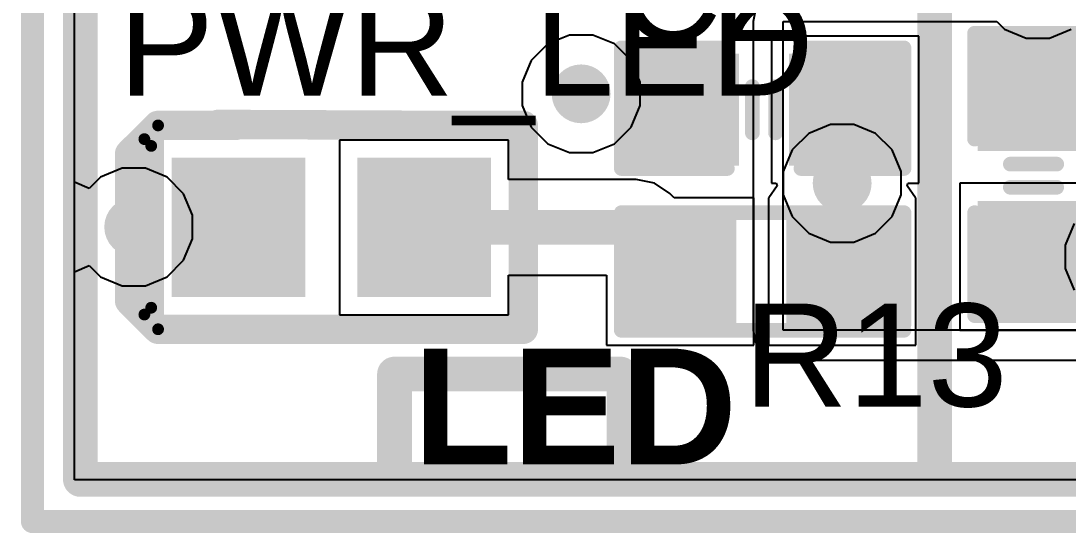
# Model space of a CAD drawing. Header units: inches. Extents: x -1 to 1.07, y -0.9 to 1.08.
# Drawn here: x -0.9989 to -0.6433, y -0.8989 to -0.7248 of the extents above; entities that cross this region are included whole.
import ezdxf

# ---------------------------------------------------------------- set-up
doc = ezdxf.new("R2010")
doc.units = ezdxf.units.IN
doc.header["$MEASUREMENT"] = 0
for name, color, linetype in [('BottomLayer', 5, 'Continuous'), ('KeepOutLayer', 6, 'Continuous'), ('MidLayer1', 16, 'Continuous'), ('MidLayer2', 76, 'Continuous'), ('TopLayer', 1, 'Continuous'), ('TopOverlay', 2, 'Continuous'), ('TopPaste', 8, 'Continuous'), ('TopSolder', 216, 'Continuous'), ('ViaHoleLayer', 16, 'Continuous')]:
    doc.layers.add(name, color=color, linetype=linetype)
doc.styles.add('Arial', font='', dxfattribs={"height": 0.2})
doc.styles.add('Arial_Bold', font='', dxfattribs={"height": 0.2})
doc.styles.get('Arial').set_extended_font_data('Arial')
doc.styles.get('Arial_Bold').set_extended_font_data('Arial', bold=True)

# ---------------------------------------------------------------- blocks, each defined once
blk = doc.blocks.new('R0603_S_53')
at = {"layer": 'TopLayer'}
for points in [[(-0.015, 0.015), (0.015, 0.015), (0.015, -0.015), (-0.015, -0.015)], [(0.04, 0.015), (0.07, 0.015), (0.07, -0.015), (0.04, -0.015)]]:
    blk.add_hatch(color=1, dxfattribs=at).paths.add_polyline_path(points)
at = {"layer": 'TopPaste'}
for points in [[(-0.015, 0.015), (0.015, 0.015), (0.015, -0.015), (-0.015, -0.015)], [(0.04, 0.015), (0.07, 0.015), (0.07, -0.015), (0.04, -0.015)]]:
    blk.add_hatch(color=8, dxfattribs=at).paths.add_polyline_path(points)
at = {"layer": 'TopSolder'}
for points in [[(-0.019, 0.019), (0.019, 0.019), (0.019, -0.019), (-0.019, -0.019)], [(0.036, 0.019), (0.074, 0.019), (0.074, -0.019), (0.036, -0.019)]]:
    blk.add_hatch(color=216, dxfattribs=at).paths.add_polyline_path(points)
at = {"layer": 'TopOverlay'}
for points in [[(0.075, 0.02, 0.005, 0.005, 0), (-0.021, 0.02, 0.005, 0.005, 0)], [(0.075, 0.02, 0.005, 0.005, 0), (0.075, -0.01, 0.005, 0.005, 0)], [(-0.021, 0.018, 0.005, 0.005, 0), (-0.021, -0.009, 0.005, 0.005, 0)], [(-0.021, -0.02, 0.005, 0.005, 0), (-0.021, -0.009, 0.005, 0.005, 0)], [(0.075, -0.01, 0.005, 0.005, 0), (0.075, -0.02, 0.005, 0.005, 0)], [(0.075, -0.02, 0.005, 0.005, 0), (-0.021, -0.02, 0.005, 0.005, 0)]]:
    blk.add_lwpolyline(points, format="xyseb", dxfattribs=at)
for points in [[(-0.02225, 0.02, 0.0025, 0.0025, 1), (-0.01975, 0.02, 0.0025, 0.0025, 1)], [(0.07375, 0.02, 0.0025, 0.0025, 1), (0.07625, 0.02, 0.0025, 0.0025, 1)], [(0.07375, 0.02, 0.0025, 0.0025, 1), (0.07625, 0.02, 0.0025, 0.0025, 1)], [(-0.02225, 0.018, 0.0025, 0.0025, 1), (-0.01975, 0.018, 0.0025, 0.0025, 1)], [(-0.02225, -0.009, 0.0025, 0.0025, 1), (-0.01975, -0.009, 0.0025, 0.0025, 1)], [(-0.02225, -0.009, 0.0025, 0.0025, 1), (-0.01975, -0.009, 0.0025, 0.0025, 1)], [(0.07375, -0.01, 0.0025, 0.0025, 1), (0.07625, -0.01, 0.0025, 0.0025, 1)], [(0.07375, -0.01, 0.0025, 0.0025, 1), (0.07625, -0.01, 0.0025, 0.0025, 1)], [(-0.02225, -0.02, 0.0025, 0.0025, 1), (-0.01975, -0.02, 0.0025, 0.0025, 1)], [(-0.02225, -0.02, 0.0025, 0.0025, 1), (-0.01975, -0.02, 0.0025, 0.0025, 1)], [(0.07375, -0.02, 0.0025, 0.0025, 1), (0.07625, -0.02, 0.0025, 0.0025, 1)], [(0.07375, -0.02, 0.0025, 0.0025, 1), (0.07625, -0.02, 0.0025, 0.0025, 1)]]:
    blk.add_lwpolyline(points, format="xyseb", close=True, dxfattribs=at)
blk = doc.blocks.new('LED0603_70')
at = {"layer": 'TopLayer'}
for points in [[(-0.0137, 0.01968), (0.0237, 0.01968), (0.0237, -0.01969), (-0.0137, -0.01969)], [(0.04929, 0.01968), (0.08669, 0.01968), (0.08669, -0.01969), (0.04929, -0.01969)]]:
    blk.add_hatch(color=1, dxfattribs=at).paths.add_polyline_path(points)
at = {"layer": 'TopPaste'}
for points in [[(-0.0137, 0.01968), (0.0237, 0.01968), (0.0237, -0.01969), (-0.0137, -0.01969)], [(0.04929, 0.01968), (0.08669, 0.01968), (0.08669, -0.01969), (0.04929, -0.01969)]]:
    blk.add_hatch(color=8, dxfattribs=at).paths.add_polyline_path(points)
at = {"layer": 'TopSolder'}
for points in [[(-0.0177, 0.02368), (0.0277, 0.02368), (0.0277, -0.02369), (-0.0177, -0.02369)], [(0.04529, 0.02368), (0.09069, 0.02368), (0.09069, -0.02369), (0.04529, -0.02369)]]:
    blk.add_hatch(color=216, dxfattribs=at).paths.add_polyline_path(points)
at = {"layer": 'TopOverlay'}
for points in [[(-0.02055, 0.03465, 0.01, 0.01, 0), (-0.0287, 0.03465, 0.01, 0.01, 0)], [(-0.0287, 0.03465, 0.01, 0.01, 0), (-0.0287, -0.03465, 0.01, 0.01, 0)], [(0.07, 0.03465, 0.01, 0.01, 0), (-0.02055, 0.03465, 0.01, 0.01, 0)], [(0.09535, 0.03465, 0.01, 0.01, 0), (0.06909, 0.03465, 0.01, 0.01, 0)], [(0.105, 0.025, 0.01, 0.01, 0), (0.09535, 0.03465, 0.01, 0.01, 0)], [(0.09535, 0.03465, 0.004, 0.004, 0), (0.09535, -0.03465, 0.004, 0.004, 0)], [(0.1, 0.02965, 0.004, 0.004, 0), (0.09768, 0.02732, 0.004, 0.004, 0)], [(0.09768, -0.02768, 0.004, 0.004, 0), (0.09768, 0.02732, 0.004, 0.004, 0)], [(0.1, 0.02965, 0.004, 0.004, 0), (0.1, -0.03, 0.004, 0.004, 0)], [(0.105, 0.025, 0.01, 0.01, 0), (0.105, -0.025, 0.01, 0.01, 0)], [(0.105, -0.025, 0.01, 0.01, 0), (0.09535, -0.03465, 0.01, 0.01, 0)], [(0.1, -0.03, 0.004, 0.004, 0), (0.09535, -0.03465, 0.004, 0.004, 0)], [(-0.02055, -0.03465, 0.01, 0.01, 0), (-0.0287, -0.03465, 0.01, 0.01, 0)], [(-0.00425, -0.03465, 0.01, 0.01, 0), (-0.02055, -0.03465, 0.01, 0.01, 0)], [(0.075, -0.035, 0.01, 0.01, 0), (-0.00425, -0.03465, 0.01, 0.01, 0)], [(0.09535, -0.03465, 0.01, 0.01, 0), (0.06909, -0.03465, 0.01, 0.01, 0)]]:
    blk.add_lwpolyline(points, format="xyseb", dxfattribs=at)
for points in [[(-0.0312, 0.03465, 0.005, 0.005, 1), (-0.0262, 0.03465, 0.005, 0.005, 1)], [(-0.0312, 0.03465, 0.005, 0.005, 1), (-0.0262, 0.03465, 0.005, 0.005, 1)], [(-0.02305, 0.03465, 0.005, 0.005, 1), (-0.01805, 0.03465, 0.005, 0.005, 1)], [(-0.02305, 0.03465, 0.005, 0.005, 1), (-0.01805, 0.03465, 0.005, 0.005, 1)], [(0.06659, 0.03465, 0.005, 0.005, 1), (0.07159, 0.03465, 0.005, 0.005, 1)], [(0.0675, 0.03465, 0.005, 0.005, 1), (0.0725, 0.03465, 0.005, 0.005, 1)], [(0.09285, 0.03465, 0.005, 0.005, 1), (0.09785, 0.03465, 0.005, 0.005, 1)], [(0.09285, 0.03465, 0.005, 0.005, 1), (0.09785, 0.03465, 0.005, 0.005, 1)], [(0.09435, 0.03465, 0.002, 0.002, 1), (0.09635, 0.03465, 0.002, 0.002, 1)], [(0.09668, 0.02732, 0.002, 0.002, 1), (0.09868, 0.02732, 0.002, 0.002, 1)], [(0.09668, 0.02732, 0.002, 0.002, 1), (0.09868, 0.02732, 0.002, 0.002, 1)], [(0.099, 0.02965, 0.002, 0.002, 1), (0.101, 0.02965, 0.002, 0.002, 1)], [(0.099, 0.02965, 0.002, 0.002, 1), (0.101, 0.02965, 0.002, 0.002, 1)], [(0.1025, 0.025, 0.005, 0.005, 1), (0.1075, 0.025, 0.005, 0.005, 1)], [(0.1025, 0.025, 0.005, 0.005, 1), (0.1075, 0.025, 0.005, 0.005, 1)], [(0.1025, -0.025, 0.005, 0.005, 1), (0.1075, -0.025, 0.005, 0.005, 1)], [(0.1025, -0.025, 0.005, 0.005, 1), (0.1075, -0.025, 0.005, 0.005, 1)], [(0.09668, -0.02768, 0.002, 0.002, 1), (0.09868, -0.02768, 0.002, 0.002, 1)], [(0.099, -0.03, 0.002, 0.002, 1), (0.101, -0.03, 0.002, 0.002, 1)], [(0.099, -0.03, 0.002, 0.002, 1), (0.101, -0.03, 0.002, 0.002, 1)], [(-0.0312, -0.03465, 0.005, 0.005, 1), (-0.0262, -0.03465, 0.005, 0.005, 1)], [(-0.0312, -0.03465, 0.005, 0.005, 1), (-0.0262, -0.03465, 0.005, 0.005, 1)], [(-0.02305, -0.03465, 0.005, 0.005, 1), (-0.01805, -0.03465, 0.005, 0.005, 1)], [(-0.02305, -0.03465, 0.005, 0.005, 1), (-0.01805, -0.03465, 0.005, 0.005, 1)], [(-0.00675, -0.03465, 0.005, 0.005, 1), (-0.00175, -0.03465, 0.005, 0.005, 1)], [(-0.00675, -0.03465, 0.005, 0.005, 1), (-0.00175, -0.03465, 0.005, 0.005, 1)], [(0.06659, -0.03465, 0.005, 0.005, 1), (0.07159, -0.03465, 0.005, 0.005, 1)], [(0.0725, -0.035, 0.005, 0.005, 1), (0.0775, -0.035, 0.005, 0.005, 1)], [(0.09285, -0.03465, 0.005, 0.005, 1), (0.09785, -0.03465, 0.005, 0.005, 1)], [(0.09285, -0.03465, 0.005, 0.005, 1), (0.09785, -0.03465, 0.005, 0.005, 1)], [(0.09435, -0.03465, 0.002, 0.002, 1), (0.09635, -0.03465, 0.002, 0.002, 1)], [(0.09435, -0.03465, 0.002, 0.002, 1), (0.09635, -0.03465, 0.002, 0.002, 1)]]:
    blk.add_lwpolyline(points, format="xyseb", close=True, dxfattribs=at)
blk = doc.blocks.new('C0603_S_115')
at = {"layer": 'TopLayer'}
for points in [[(-0.015, 0.015), (0.015, 0.015), (0.015, -0.015), (-0.015, -0.015)], [(0.04, 0.015), (0.07, 0.015), (0.07, -0.015), (0.04, -0.015)]]:
    blk.add_hatch(color=1, dxfattribs=at).paths.add_polyline_path(points)
at = {"layer": 'TopPaste'}
for points in [[(-0.015, 0.015), (0.015, 0.015), (0.015, -0.015), (-0.015, -0.015)], [(0.04, 0.015), (0.07, 0.015), (0.07, -0.015), (0.04, -0.015)]]:
    blk.add_hatch(color=8, dxfattribs=at).paths.add_polyline_path(points)
at = {"layer": 'TopSolder'}
for points in [[(-0.019, 0.019), (0.019, 0.019), (0.019, -0.019), (-0.019, -0.019)], [(0.036, 0.019), (0.074, 0.019), (0.074, -0.019), (0.036, -0.019)]]:
    blk.add_hatch(color=216, dxfattribs=at).paths.add_polyline_path(points)
at = {"layer": 'TopOverlay'}
for points in [[(-0.02, 0.02, 0.005, 0.005, 0), (0.015, 0.02, 0.005, 0.005, 0)], [(-0.02, 0.02, 0.005, 0.005, 0), (-0.02, -0.01, 0.005, 0.005, 0)], [(0.04, 0.02, 0.005, 0.005, 0), (0.076, 0.02, 0.005, 0.005, 0)], [(0.076, 0.02, 0.005, 0.005, 0), (0.076, -0.011, 0.005, 0.005, 0)], [(0.02362, 0.00787, 0.005, 0.005, 0), (0.02362, -0.00787, 0.005, 0.005, 0)], [(0.0315, 0.00787, 0.005, 0.005, 0), (0.0315, -0.00787, 0.005, 0.005, 0)], [(-0.02, -0.01, 0.005, 0.005, 0), (-0.02, -0.021, 0.005, 0.005, 0)], [(0.076, -0.011, 0.005, 0.005, 0), (0.076, -0.021, 0.005, 0.005, 0)], [(0.014, -0.021, 0.005, 0.005, 0), (-0.02, -0.021, 0.005, 0.005, 0)], [(0.041, -0.021, 0.005, 0.005, 0), (0.076, -0.021, 0.005, 0.005, 0)]]:
    blk.add_lwpolyline(points, format="xyseb", dxfattribs=at)
for points in [[(-0.02125, 0.02, 0.0025, 0.0025, 1), (-0.01875, 0.02, 0.0025, 0.0025, 1)], [(-0.02125, 0.02, 0.0025, 0.0025, 1), (-0.01875, 0.02, 0.0025, 0.0025, 1)], [(0.01375, 0.02, 0.0025, 0.0025, 1), (0.01625, 0.02, 0.0025, 0.0025, 1)], [(0.03875, 0.02, 0.0025, 0.0025, 1), (0.04125, 0.02, 0.0025, 0.0025, 1)], [(0.07475, 0.02, 0.0025, 0.0025, 1), (0.07725, 0.02, 0.0025, 0.0025, 1)], [(0.07475, 0.02, 0.0025, 0.0025, 1), (0.07725, 0.02, 0.0025, 0.0025, 1)], [(0.02237, 0.00787, 0.0025, 0.0025, 1), (0.02487, 0.00787, 0.0025, 0.0025, 1)], [(0.03025, 0.00787, 0.0025, 0.0025, 1), (0.03275, 0.00787, 0.0025, 0.0025, 1)], [(0.02237, -0.00787, 0.0025, 0.0025, 1), (0.02487, -0.00787, 0.0025, 0.0025, 1)], [(0.03025, -0.00787, 0.0025, 0.0025, 1), (0.03275, -0.00787, 0.0025, 0.0025, 1)], [(-0.02125, -0.01, 0.0025, 0.0025, 1), (-0.01875, -0.01, 0.0025, 0.0025, 1)], [(-0.02125, -0.01, 0.0025, 0.0025, 1), (-0.01875, -0.01, 0.0025, 0.0025, 1)], [(0.07475, -0.011, 0.0025, 0.0025, 1), (0.07725, -0.011, 0.0025, 0.0025, 1)], [(0.07475, -0.011, 0.0025, 0.0025, 1), (0.07725, -0.011, 0.0025, 0.0025, 1)], [(-0.02125, -0.021, 0.0025, 0.0025, 1), (-0.01875, -0.021, 0.0025, 0.0025, 1)], [(-0.02125, -0.021, 0.0025, 0.0025, 1), (-0.01875, -0.021, 0.0025, 0.0025, 1)], [(0.01275, -0.021, 0.0025, 0.0025, 1), (0.01525, -0.021, 0.0025, 0.0025, 1)], [(0.03975, -0.021, 0.0025, 0.0025, 1), (0.04225, -0.021, 0.0025, 0.0025, 1)], [(0.07475, -0.021, 0.0025, 0.0025, 1), (0.07725, -0.021, 0.0025, 0.0025, 1)], [(0.07475, -0.021, 0.0025, 0.0025, 1), (0.07725, -0.021, 0.0025, 0.0025, 1)]]:
    blk.add_lwpolyline(points, format="xyseb", close=True, dxfattribs=at)
blk = doc.blocks.new('C0603_S_127')
at = {"layer": 'TopLayer'}
for points in [[(-0.015, 0.015), (0.015, 0.015), (0.015, -0.015), (-0.015, -0.015)], [(0.04, 0.015), (0.07, 0.015), (0.07, -0.015), (0.04, -0.015)]]:
    blk.add_hatch(color=1, dxfattribs=at).paths.add_polyline_path(points)
at = {"layer": 'TopPaste'}
for points in [[(-0.015, 0.015), (0.015, 0.015), (0.015, -0.015), (-0.015, -0.015)], [(0.04, 0.015), (0.07, 0.015), (0.07, -0.015), (0.04, -0.015)]]:
    blk.add_hatch(color=8, dxfattribs=at).paths.add_polyline_path(points)
at = {"layer": 'TopSolder'}
for points in [[(-0.019, 0.019), (0.019, 0.019), (0.019, -0.019), (-0.019, -0.019)], [(0.036, 0.019), (0.074, 0.019), (0.074, -0.019), (0.036, -0.019)]]:
    blk.add_hatch(color=216, dxfattribs=at).paths.add_polyline_path(points)
at = {"layer": 'TopOverlay'}
for points in [[(0.015, 0.02, 0.005, 0.005, 0), (-0.02, 0.02, 0.005, 0.005, 0)], [(-0.02, 0.02, 0.005, 0.005, 0), (-0.02, -0.01, 0.005, 0.005, 0)], [(0.076, 0.02, 0.005, 0.005, 0), (0.04, 0.02, 0.005, 0.005, 0)], [(0.076, 0.02, 0.005, 0.005, 0), (0.076, -0.011, 0.005, 0.005, 0)], [(0.02362, -0.00787, 0.005, 0.005, 0), (0.02362, 0.00787, 0.005, 0.005, 0)], [(0.0315, -0.00787, 0.005, 0.005, 0), (0.0315, 0.00787, 0.005, 0.005, 0)], [(-0.02, -0.01, 0.005, 0.005, 0), (-0.02, -0.021, 0.005, 0.005, 0)], [(0.076, -0.021, 0.005, 0.005, 0), (0.076, -0.011, 0.005, 0.005, 0)], [(0.014, -0.021, 0.005, 0.005, 0), (-0.02, -0.021, 0.005, 0.005, 0)], [(0.076, -0.021, 0.005, 0.005, 0), (0.041, -0.021, 0.005, 0.005, 0)]]:
    blk.add_lwpolyline(points, format="xyseb", dxfattribs=at)
for points in [[(-0.02125, 0.02, 0.0025, 0.0025, 1), (-0.01875, 0.02, 0.0025, 0.0025, 1)], [(-0.02125, 0.02, 0.0025, 0.0025, 1), (-0.01875, 0.02, 0.0025, 0.0025, 1)], [(0.01375, 0.02, 0.0025, 0.0025, 1), (0.01625, 0.02, 0.0025, 0.0025, 1)], [(0.03875, 0.02, 0.0025, 0.0025, 1), (0.04125, 0.02, 0.0025, 0.0025, 1)], [(0.07475, 0.02, 0.0025, 0.0025, 1), (0.07725, 0.02, 0.0025, 0.0025, 1)], [(0.07475, 0.02, 0.0025, 0.0025, 1), (0.07725, 0.02, 0.0025, 0.0025, 1)], [(0.02237, 0.00787, 0.0025, 0.0025, 1), (0.02487, 0.00787, 0.0025, 0.0025, 1)], [(0.03025, 0.00787, 0.0025, 0.0025, 1), (0.03275, 0.00787, 0.0025, 0.0025, 1)], [(0.02237, -0.00787, 0.0025, 0.0025, 1), (0.02487, -0.00787, 0.0025, 0.0025, 1)], [(0.03025, -0.00787, 0.0025, 0.0025, 1), (0.03275, -0.00787, 0.0025, 0.0025, 1)], [(-0.02125, -0.01, 0.0025, 0.0025, 1), (-0.01875, -0.01, 0.0025, 0.0025, 1)], [(-0.02125, -0.01, 0.0025, 0.0025, 1), (-0.01875, -0.01, 0.0025, 0.0025, 1)], [(0.07475, -0.011, 0.0025, 0.0025, 1), (0.07725, -0.011, 0.0025, 0.0025, 1)], [(0.07475, -0.011, 0.0025, 0.0025, 1), (0.07725, -0.011, 0.0025, 0.0025, 1)], [(-0.02125, -0.021, 0.0025, 0.0025, 1), (-0.01875, -0.021, 0.0025, 0.0025, 1)], [(-0.02125, -0.021, 0.0025, 0.0025, 1), (-0.01875, -0.021, 0.0025, 0.0025, 1)], [(0.01275, -0.021, 0.0025, 0.0025, 1), (0.01525, -0.021, 0.0025, 0.0025, 1)], [(0.03975, -0.021, 0.0025, 0.0025, 1), (0.04225, -0.021, 0.0025, 0.0025, 1)], [(0.07475, -0.021, 0.0025, 0.0025, 1), (0.07725, -0.021, 0.0025, 0.0025, 1)], [(0.07475, -0.021, 0.0025, 0.0025, 1), (0.07725, -0.021, 0.0025, 0.0025, 1)]]:
    blk.add_lwpolyline(points, format="xyseb", close=True, dxfattribs=at)

msp = doc.modelspace()

# ---------------------------------------------------------------- hatches: boundary and pattern name
at = {"layer": 'BottomLayer'}
h = msp.add_hatch(color=5, dxfattribs=at)
edge = h.paths.add_edge_path()
edge.add_arc((-0.80866, -0.74961), 0.01, 0, 360)
h = msp.add_hatch(color=5, dxfattribs=at)
edge = h.paths.add_edge_path()
edge.add_arc((-0.72, -0.78), 0.01, 0, 360)
h = msp.add_hatch(color=5, dxfattribs=at)
edge = h.paths.add_edge_path()
edge.add_arc((-0.96063, -0.79488), 0.01, 0, 360)
at = {"layer": 'MidLayer1'}
h = msp.add_hatch(color=16, dxfattribs=at)
edge = h.paths.add_edge_path()
edge.add_arc((-0.80866, -0.74961), 0.01, 0, 360)
h = msp.add_hatch(color=16, dxfattribs=at)
edge = h.paths.add_edge_path()
edge.add_arc((-0.72, -0.78), 0.01, 0, 360)
h = msp.add_hatch(color=16, dxfattribs=at)
edge = h.paths.add_edge_path()
edge.add_arc((-0.96063, -0.79488), 0.01, 0, 360)
at = {"layer": 'MidLayer2'}
h = msp.add_hatch(color=76, dxfattribs=at)
edge = h.paths.add_edge_path()
edge.add_arc((-0.80866, -0.74961), 0.01, 0, 360)
h = msp.add_hatch(color=76, dxfattribs=at)
edge = h.paths.add_edge_path()
edge.add_arc((-0.72, -0.78), 0.01, 0, 360)
h = msp.add_hatch(color=76, dxfattribs=at)
edge = h.paths.add_edge_path()
edge.add_arc((-0.96063, -0.79488), 0.01, 0, 360)
at = {"layer": 'TopLayer'}
h = msp.add_hatch(color=1, dxfattribs=at)
edge = h.paths.add_edge_path()
edge.add_arc((-0.80866, -0.74961), 0.01, 0, 360)
h = msp.add_hatch(color=1, dxfattribs=at)
edge = h.paths.add_edge_path()
edge.add_arc((-0.72, -0.78), 0.01, 0, 360)
h = msp.add_hatch(color=1, dxfattribs=at)
edge = h.paths.add_edge_path()
edge.add_arc((-0.96063, -0.79488), 0.01, 0, 360)
at = {"layer": 'ViaHoleLayer'}
h = msp.add_hatch(color=16, dxfattribs=at)
edge = h.paths.add_edge_path()
edge.add_arc((-0.80866, -0.74961), 0.005, 0, 360)
h = msp.add_hatch(color=16, dxfattribs=at)
edge = h.paths.add_edge_path()
edge.add_arc((-0.72, -0.78), 0.005, 0, 360)
h = msp.add_hatch(color=16, dxfattribs=at)
edge = h.paths.add_edge_path()
edge.add_arc((-0.96063, -0.79488), 0.005, 0, 360)

# ---------------------------------------------------------------- linework, layer by layer
at = {"layer": 'BottomLayer'}
for p, q in [((-0.98079, -0.88079), (-0.98079, 1.06079)), ((-0.72398, -0.76), (-0.73133, -0.76304)), ((-0.71602, -0.76), (-0.72398, -0.76)), ((-0.70867, -0.76304), (-0.71602, -0.76)), ((-0.73133, -0.76304), (-0.73696, -0.76867)), ((-0.70304, -0.76867), (-0.70867, -0.76304)), ((-0.73696, -0.76867), (-0.74, -0.77602)), ((-0.7, -0.77602), (-0.70304, -0.76867)), ((-0.74, -0.77602), (-0.74, -0.78398)), ((-0.7, -0.78398), (-0.7, -0.77602)), ((-0.74, -0.78398), (-0.73696, -0.79133)), ((-0.70304, -0.79133), (-0.7, -0.78398)), ((-0.73696, -0.79133), (-0.73133, -0.79696)), ((-0.70867, -0.79696), (-0.70304, -0.79133)), ((-0.64125, -0.79367), (-0.64429, -0.80102)), ((-0.73133, -0.79696), (-0.72398, -0.8)), ((-0.72398, -0.8), (-0.71602, -0.8)), ((-0.71602, -0.8), (-0.70867, -0.79696)), ((-0.64429, -0.80102), (-0.64429, -0.80898)), ((-0.64429, -0.80898), (-0.64125, -0.81633)), ((0.95579, -0.88079), (-0.98079, -0.88079))]:
    msp.add_line(p, q, dxfattribs=at)
at = {"layer": 'KeepOutLayer'}
for points in [[(-0.995, -0.895, 0.00787, 0.00787, 0), (-0.995, 1.075, 0.00787, 0.00787, 0)], [(-0.995, -0.895, 0.00787, 0.00787, 0), (0.97, -0.895, 0.00787, 0.00787, 0)]]:
    msp.add_lwpolyline(points, format="xyseb", dxfattribs=at)
msp.add_lwpolyline([(-0.99697, -0.895, 0.00394, 0.00394, 1), (-0.99303, -0.895, 0.00394, 0.00394, 1)], format="xyseb", close=True, dxfattribs=at)
msp.add_lwpolyline([(-0.99697, -0.895, 0.00394, 0.00394, 1), (-0.99303, -0.895, 0.00394, 0.00394, 1)], format="xyseb", close=True, dxfattribs=at)
at = {"layer": 'MidLayer1'}
for p, q in [((-0.98079, -0.88079), (-0.98079, 1.06079)), ((-0.72398, -0.76), (-0.73133, -0.76304)), ((-0.71602, -0.76), (-0.72398, -0.76)), ((-0.70867, -0.76304), (-0.71602, -0.76)), ((-0.73133, -0.76304), (-0.73696, -0.76867)), ((-0.70304, -0.76867), (-0.70867, -0.76304)), ((-0.73696, -0.76867), (-0.74, -0.77602)), ((-0.7, -0.77602), (-0.70304, -0.76867)), ((-0.74, -0.77602), (-0.74, -0.78398)), ((-0.7, -0.78398), (-0.7, -0.77602)), ((-0.74, -0.78398), (-0.73696, -0.79133)), ((-0.70304, -0.79133), (-0.7, -0.78398)), ((-0.73696, -0.79133), (-0.73133, -0.79696)), ((-0.70867, -0.79696), (-0.70304, -0.79133)), ((-0.64125, -0.79367), (-0.64429, -0.80102)), ((-0.73133, -0.79696), (-0.72398, -0.8)), ((-0.72398, -0.8), (-0.71602, -0.8)), ((-0.71602, -0.8), (-0.70867, -0.79696)), ((-0.64429, -0.80102), (-0.64429, -0.80898)), ((-0.64429, -0.80898), (-0.64125, -0.81633)), ((0.95579, -0.88079), (-0.98079, -0.88079))]:
    msp.add_line(p, q, dxfattribs=at)
at = {"layer": 'MidLayer2'}
for p, q in [((-0.98079, -0.77969), (-0.98079, -0.6915)), ((-0.74942, -0.7211), (-0.7502, -0.725)), ((-0.7502, -0.725), (-0.7502, -0.83)), ((-0.74, -0.83), (-0.74, -0.725)), ((-0.74, -0.725), (-0.66746, -0.725)), ((-0.66746, -0.725), (-0.66487, -0.72759)), ((-0.66487, -0.72759), (-0.65752, -0.73063)), ((-0.64957, -0.73063), (-0.64221, -0.72759)), ((-0.81999, -0.73265), (-0.82562, -0.73828)), ((-0.81264, -0.72961), (-0.81999, -0.73265)), ((-0.80468, -0.72961), (-0.81264, -0.72961)), ((-0.79733, -0.73265), (-0.80468, -0.72961)), ((-0.79171, -0.73828), (-0.79733, -0.73265)), ((-0.65752, -0.73063), (-0.64957, -0.73063)), ((-0.82562, -0.73828), (-0.82866, -0.74563)), ((-0.78866, -0.74563), (-0.79171, -0.73828)), ((-0.82866, -0.74563), (-0.82866, -0.75358)), ((-0.78866, -0.75358), (-0.78866, -0.74563)), ((-0.82866, -0.75358), (-0.82562, -0.76094)), ((-0.79171, -0.76094), (-0.78866, -0.75358)), ((-0.82562, -0.76094), (-0.81999, -0.76656)), ((-0.79733, -0.76656), (-0.79171, -0.76094)), ((-0.81999, -0.76656), (-0.81264, -0.76961)), ((-0.80468, -0.76961), (-0.79733, -0.76656)), ((-0.81264, -0.76961), (-0.80468, -0.76961)), ((-0.96461, -0.77488), (-0.97196, -0.77793)), ((-0.95665, -0.77488), (-0.96461, -0.77488)), ((-0.9493, -0.77793), (-0.95665, -0.77488)), ((-0.97196, -0.77793), (-0.97579, -0.78176)), ((-0.94367, -0.78355), (-0.9493, -0.77793)), ((-0.97579, -0.78176), (-0.98079, -0.77969)), ((-0.94063, -0.7909), (-0.94367, -0.78355)), ((-0.94063, -0.79886), (-0.94063, -0.7909)), ((-0.94367, -0.80621), (-0.94063, -0.79886)), ((-0.9493, -0.81184), (-0.94367, -0.80621)), ((-0.98079, -0.81008), (-0.97579, -0.80801)), ((-0.98079, -0.88079), (-0.98079, -0.81008)), ((-0.97579, -0.80801), (-0.97196, -0.81184)), ((-0.97196, -0.81184), (-0.96461, -0.81488)), ((-0.95665, -0.81488), (-0.9493, -0.81184)), ((-0.96461, -0.81488), (-0.95665, -0.81488)), ((-0.7502, -0.83), (-0.74942, -0.8339)), ((-0.47, -0.83), (-0.74, -0.83)), ((-0.74942, -0.8339), (-0.74721, -0.83721)), ((-0.74721, -0.83721), (-0.7439, -0.83942)), ((-0.7439, -0.83942), (-0.74, -0.8402)), ((-0.74, -0.8402), (-0.47, -0.8402)), ((0.95579, -0.88079), (-0.98079, -0.88079))]:
    msp.add_line(p, q, dxfattribs=at)
at = {"layer": 'TopLayer'}
for p, q in [((-0.98079, -0.88079), (-0.98079, 1.06079)), ((-0.694, -0.73), (-0.744, -0.73)), ((-0.744, -0.73), (-0.744, -0.78)), ((-0.694, -0.78), (-0.694, -0.73)), ((-0.83331, -0.76531), (-0.89071, -0.76531)), ((-0.89071, -0.76531), (-0.89071, -0.82469)), ((-0.83331, -0.77878), (-0.83331, -0.76531)), ((-0.79, -0.77878), (-0.83331, -0.77878)), ((-0.78379, -0.78002), (-0.79, -0.77878)), ((-0.77853, -0.78353), (-0.78379, -0.78002)), ((-0.74205, -0.78094), (-0.74496, -0.785)), ((-0.744, -0.78), (-0.74236, -0.78)), ((-0.74236, -0.78), (-0.74205, -0.78094)), ((-0.69795, -0.78094), (-0.69764, -0.78)), ((-0.69504, -0.785), (-0.69795, -0.78094)), ((-0.69764, -0.78), (-0.694, -0.78)), ((-0.63, -0.78), (-0.68, -0.78)), ((-0.68, -0.78), (-0.68, -0.83)), ((-0.77707, -0.785), (-0.77853, -0.78353)), ((-0.75, -0.785), (-0.77707, -0.785)), ((-0.75, -0.835), (-0.75, -0.785)), ((-0.74496, -0.785), (-0.745, -0.785)), ((-0.745, -0.785), (-0.745, -0.835)), ((-0.695, -0.785), (-0.69504, -0.785)), ((-0.695, -0.835), (-0.695, -0.785)), ((-0.83331, -0.82469), (-0.83331, -0.81122)), ((-0.83331, -0.81122), (-0.8, -0.81122)), ((-0.8, -0.81122), (-0.8, -0.835)), ((-0.89071, -0.82469), (-0.83331, -0.82469)), ((-0.68, -0.83), (-0.63, -0.83)), ((-0.8, -0.835), (-0.75, -0.835)), ((-0.745, -0.835), (-0.695, -0.835)), ((0.95579, -0.88079), (-0.98079, -0.88079))]:
    msp.add_line(p, q, dxfattribs=at)
for points in [[(-0.7195, -0.7555, 0.01181, 0.01181, 0), (-0.719, -0.755, 0.01181, 0.01181, 0)], [(-0.7195, -0.8095, 0.01181, 0.01181, 0), (-0.7195, -0.7555, 0.01181, 0.01181, 0)], [(-0.86201, -0.795, 0.01181, 0.01181, 0), (-0.79, -0.795, 0.01181, 0.01181, 0)], [(-0.79, -0.795, 0.01181, 0.01181, 0), (-0.775, -0.81, 0.01181, 0.01181, 0)], [(-0.655, -0.805, 0.01181, 0.01181, 0), (-0.59359, -0.805, 0.01181, 0.01181, 0)], [(-0.72, -0.81, 0.01181, 0.01181, 0), (-0.7195, -0.8095, 0.01181, 0.01181, 0)]]:
    msp.add_lwpolyline(points, format="xyseb", dxfattribs=at)
for points in [[(-0.72245, -0.7555, 0.00591, 0.00591, 1), (-0.71655, -0.7555, 0.00591, 0.00591, 1)], [(-0.72245, -0.7555, 0.00591, 0.00591, 1), (-0.71655, -0.7555, 0.00591, 0.00591, 1)], [(-0.72195, -0.755, 0.00591, 0.00591, 1), (-0.71605, -0.755, 0.00591, 0.00591, 1)], [(-0.86496, -0.795, 0.00591, 0.00591, 1), (-0.85906, -0.795, 0.00591, 0.00591, 1)], [(-0.79295, -0.795, 0.00591, 0.00591, 1), (-0.78705, -0.795, 0.00591, 0.00591, 1)], [(-0.79295, -0.795, 0.00591, 0.00591, 1), (-0.78705, -0.795, 0.00591, 0.00591, 1)], [(-0.65795, -0.805, 0.00591, 0.00591, 1), (-0.65205, -0.805, 0.00591, 0.00591, 1)], [(-0.72245, -0.8095, 0.00591, 0.00591, 1), (-0.71655, -0.8095, 0.00591, 0.00591, 1)], [(-0.72245, -0.8095, 0.00591, 0.00591, 1), (-0.71655, -0.8095, 0.00591, 0.00591, 1)], [(-0.77795, -0.81, 0.00591, 0.00591, 1), (-0.77205, -0.81, 0.00591, 0.00591, 1)], [(-0.72295, -0.81, 0.00591, 0.00591, 1), (-0.71705, -0.81, 0.00591, 0.00591, 1)]]:
    msp.add_lwpolyline(points, format="xyseb", close=True, dxfattribs=at)
at = {"layer": 'TopOverlay'}
for points in [[(-0.97874, -0.88071, 0.01181, 0.01181, 0), (-0.97874, -0.3874, 0.01181, 0.01181, 0)], [(-0.68858, -0.87913, 0.01181, 0.01181, 0), (-0.68858, -0.3874, 0.01181, 0.01181, 0)], [(-0.87205, -0.86535, 0.01181, 0.01181, 0), (-0.87205, -0.84488, 0.01181, 0.01181, 0)], [(-0.87205, -0.84488, 0.01181, 0.01181, 0), (-0.79528, -0.84488, 0.01181, 0.01181, 0)], [(-0.79528, -0.84488, 0.01181, 0.01181, 0), (-0.79409, -0.84606, 0.01181, 0.01181, 0)], [(-0.79409, -0.87835, 0.01181, 0.01181, 0), (-0.79409, -0.84606, 0.01181, 0.01181, 0)], [(-0.87205, -0.87835, 0.01181, 0.01181, 0), (-0.87205, -0.86535, 0.01181, 0.01181, 0)], [(-0.97874, -0.88071, 0.01181, 0.01181, 0), (-0.66378, -0.88071, 0.01181, 0.01181, 0)], [(-0.66378, -0.88071, 0.01181, 0.01181, 0), (0.28622, -0.88071, 0.01181, 0.01181, 0)]]:
    msp.add_lwpolyline(points, format="xyseb", dxfattribs=at)
for points in [[(-0.875, -0.84488, 0.00591, 0.00591, 1), (-0.86909, -0.84488, 0.00591, 0.00591, 1)], [(-0.875, -0.84488, 0.00591, 0.00591, 1), (-0.86909, -0.84488, 0.00591, 0.00591, 1)], [(-0.79823, -0.84488, 0.00591, 0.00591, 1), (-0.79232, -0.84488, 0.00591, 0.00591, 1)], [(-0.79823, -0.84488, 0.00591, 0.00591, 1), (-0.79232, -0.84488, 0.00591, 0.00591, 1)], [(-0.79705, -0.84606, 0.00591, 0.00591, 1), (-0.79114, -0.84606, 0.00591, 0.00591, 1)], [(-0.79705, -0.84606, 0.00591, 0.00591, 1), (-0.79114, -0.84606, 0.00591, 0.00591, 1)], [(-0.875, -0.86535, 0.00591, 0.00591, 1), (-0.86909, -0.86535, 0.00591, 0.00591, 1)], [(-0.875, -0.86535, 0.00591, 0.00591, 1), (-0.86909, -0.86535, 0.00591, 0.00591, 1)], [(-0.98169, -0.88071, 0.00591, 0.00591, 1), (-0.97579, -0.88071, 0.00591, 0.00591, 1)], [(-0.98169, -0.88071, 0.00591, 0.00591, 1), (-0.97579, -0.88071, 0.00591, 0.00591, 1)], [(-0.875, -0.87835, 0.00591, 0.00591, 1), (-0.86909, -0.87835, 0.00591, 0.00591, 1)], [(-0.79705, -0.87835, 0.00591, 0.00591, 1), (-0.79114, -0.87835, 0.00591, 0.00591, 1)], [(-0.69154, -0.87913, 0.00591, 0.00591, 1), (-0.68563, -0.87913, 0.00591, 0.00591, 1)], [(-0.66673, -0.88071, 0.00591, 0.00591, 1), (-0.66083, -0.88071, 0.00591, 0.00591, 1)], [(-0.66673, -0.88071, 0.00591, 0.00591, 1), (-0.66083, -0.88071, 0.00591, 0.00591, 1)]]:
    msp.add_lwpolyline(points, format="xyseb", close=True, dxfattribs=at)

# ---------------------------------------------------------------- block references
for name, p, rotation in [('C0603_S_115', (-0.655, -0.805), 90), ('C0603_S_127', (-0.719, -0.755), 180), ('LED0603_70', (-0.85701, -0.795), 180), ('R0603_S_53', (-0.72, -0.81), 180)]:
    msp.add_blockref(name, p, dxfattribs=dict(rotation=rotation))

# ---------------------------------------------------------------- texts
for s, height, style, p in [('C2', 0.035, 'Arial', (-0.7963, -0.73166)), ('PWR_LED', 0.035, 'Arial', (-0.96594, -0.75019)), ('R13', 0.035, 'Arial', (-0.75345, -0.85591)), ('LED', 0.03937, 'Arial_Bold', (-0.86566, -0.87559))]:
    msp.add_text(s, height=height, dxfattribs=dict(at, style=style)).set_placement(p)

doc.saveas('drawing.dxf')
